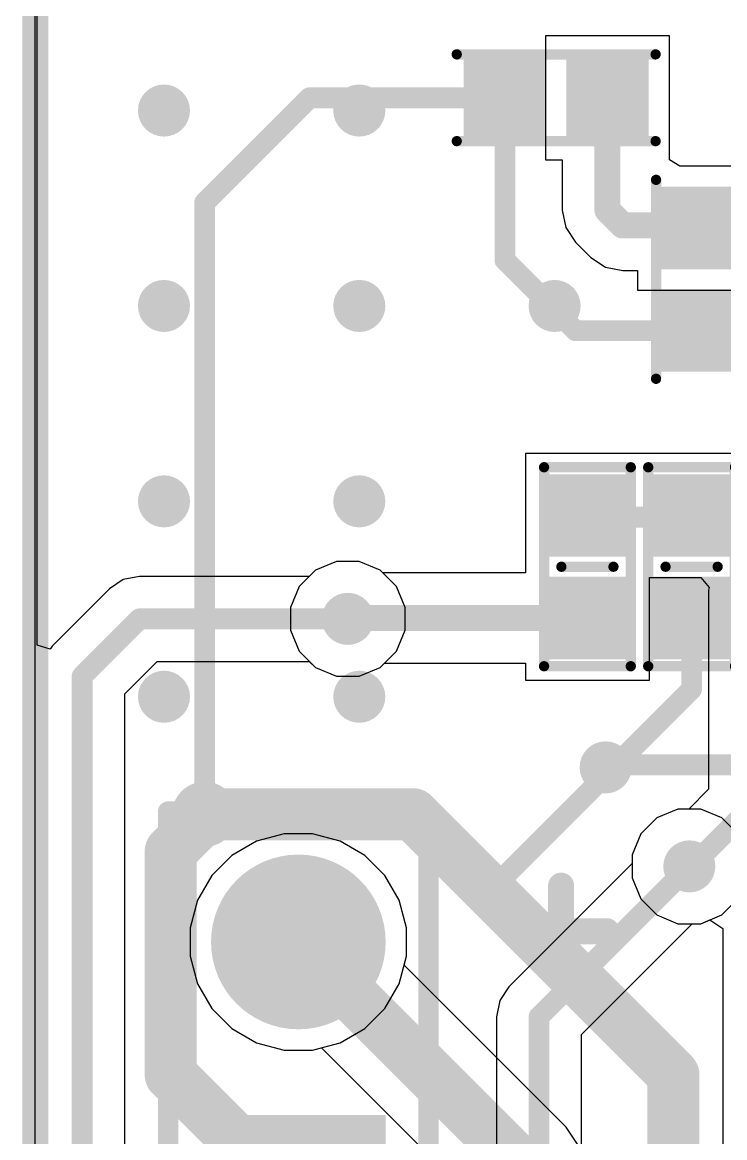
# Model space of a CAD drawing. Header units: millimetres. Extents: x -0.01 to 1.06, y -0.37 to 1.79.
# Drawn here: x -0.005 to 0.2647, y 0.8222 to 1.2503 of the extents above; entities that cross this region are included whole.
import ezdxf

# ---------------------------------------------------------------- set-up
doc = ezdxf.new("R2010")
doc.units = ezdxf.units.MM
doc.header["$MEASUREMENT"] = 0
for name, color, linetype in [('BottomLayer', 5, 'Continuous'), ('BottomOverlay', 54, 'Continuous'), ('BottomSolder', 6, 'Continuous'), ('Mechanical1', 6, 'Continuous'), ('MultiLayer', 9, 'Continuous'), ('PadHoleLayer', 156, 'Continuous'), ('TopLayer', 1, 'Continuous'), ('TopOverlay', 2, 'Continuous'), ('TopPaste', 8, 'Continuous'), ('TopSolder', 216, 'Continuous'), ('ViaHoleLayer', 16, 'Continuous')]:
    doc.layers.add(name, color=color, linetype=linetype)

# ---------------------------------------------------------------- blocks, each defined once
blk = doc.blocks.new('RES_0402_35')
at = {"layer": 'TopLayer'}
for points in [[(-0.0315, -0.01181), (-0.0315, 0.01181), (-0.00787, 0.01181), (-0.00787, -0.01181)], [(0.00787, -0.01181), (0.00787, 0.01181), (0.0315, 0.01181), (0.0315, -0.01181)]]:
    blk.add_hatch(color=1, dxfattribs=at).paths.add_polyline_path(points)
at = {"layer": 'TopPaste'}
for points in [[(-0.0315, -0.01181), (-0.0315, 0.01181), (-0.00787, 0.01181), (-0.00787, -0.01181)], [(0.00787, -0.01181), (0.00787, 0.01181), (0.0315, 0.01181), (0.0315, -0.01181)]]:
    blk.add_hatch(color=8, dxfattribs=at).paths.add_polyline_path(points)
at = {"layer": 'TopSolder'}
for points in [[(-0.0355, -0.01581), (-0.0355, 0.01581), (-0.00387, 0.01581), (-0.00387, -0.01581)], [(0.00387, -0.01581), (0.00387, 0.01581), (0.0355, 0.01581), (0.0355, -0.01581)]]:
    blk.add_hatch(color=216, dxfattribs=at).paths.add_polyline_path(points)
at = {"layer": 'TopOverlay', "const_width": 0.00394}
for points in [[(-0.03819, 0.01665), (-0.03819, -0.01665)], [(-0.03819, 0.01665), (0.03819, 0.01665)], [(0.03819, 0.01665), (0.03819, -0.01665)], [(0, 0.01), (0, -0.01)], [(-0.03819, -0.01665), (0.03819, -0.01665)]]:
    blk.add_lwpolyline(points, dxfattribs=at)
at = {"layer": 'TopOverlay', "const_width": 0.00197}
for points in [[(-0.03917, 0.01665, 1), (-0.0372, 0.01665, 1)], [(-0.03917, 0.01665, 1), (-0.0372, 0.01665, 1)], [(0.0372, 0.01665, 1), (0.03917, 0.01665, 1)], [(0.0372, 0.01665, 1), (0.03917, 0.01665, 1)], [(-0.00098, 0.01, 1), (0.00098, 0.01, 1)], [(-0.00098, -0.01, 1), (0.00098, -0.01, 1)], [(-0.03917, -0.01665, 1), (-0.0372, -0.01665, 1)], [(-0.03917, -0.01665, 1), (-0.0372, -0.01665, 1)], [(0.0372, -0.01665, 1), (0.03917, -0.01665, 1)], [(0.0372, -0.01665, 1), (0.03917, -0.01665, 1)]]:
    blk.add_lwpolyline(points, format="xyb", close=True, dxfattribs=at)
blk = doc.blocks.new('RES_0402_36')
at = {"layer": 'TopLayer'}
for points in [[(-0.0315, -0.01181), (-0.0315, 0.01181), (-0.00787, 0.01181), (-0.00787, -0.01181)], [(0.00787, -0.01181), (0.00787, 0.01181), (0.0315, 0.01181), (0.0315, -0.01181)]]:
    blk.add_hatch(color=1, dxfattribs=at).paths.add_polyline_path(points)
at = {"layer": 'TopPaste'}
for points in [[(-0.0315, -0.01181), (-0.0315, 0.01181), (-0.00787, 0.01181), (-0.00787, -0.01181)], [(0.00787, -0.01181), (0.00787, 0.01181), (0.0315, 0.01181), (0.0315, -0.01181)]]:
    blk.add_hatch(color=8, dxfattribs=at).paths.add_polyline_path(points)
at = {"layer": 'TopSolder'}
for points in [[(-0.0355, -0.01581), (-0.0355, 0.01581), (-0.00387, 0.01581), (-0.00387, -0.01581)], [(0.00387, -0.01581), (0.00387, 0.01581), (0.0355, 0.01581), (0.0355, -0.01581)]]:
    blk.add_hatch(color=216, dxfattribs=at).paths.add_polyline_path(points)
at = {"layer": 'TopOverlay', "const_width": 0.00394}
for points in [[(-0.03819, -0.01665), (-0.03819, 0.01665)], [(0.03819, 0.01665), (-0.03819, 0.01665)], [(0.03819, -0.01665), (0.03819, 0.01665)], [(0, -0.01), (0, 0.01)], [(0.03819, -0.01665), (-0.03819, -0.01665)]]:
    blk.add_lwpolyline(points, dxfattribs=at)
at = {"layer": 'TopOverlay', "const_width": 0.00197}
for points in [[(-0.03917, 0.01665, 1), (-0.0372, 0.01665, 1)], [(-0.03917, 0.01665, 1), (-0.0372, 0.01665, 1)], [(0.0372, 0.01665, 1), (0.03917, 0.01665, 1)], [(0.0372, 0.01665, 1), (0.03917, 0.01665, 1)], [(-0.00098, 0.01, 1), (0.00098, 0.01, 1)], [(-0.00098, -0.01, 1), (0.00098, -0.01, 1)], [(-0.03917, -0.01665, 1), (-0.0372, -0.01665, 1)], [(-0.03917, -0.01665, 1), (-0.0372, -0.01665, 1)], [(0.0372, -0.01665, 1), (0.03917, -0.01665, 1)], [(0.0372, -0.01665, 1), (0.03917, -0.01665, 1)]]:
    blk.add_lwpolyline(points, format="xyb", close=True, dxfattribs=at)
blk = doc.blocks.new('HDR1X2_42')
at = {"layer": 'BottomLayer'}
blk.add_hatch(color=5, dxfattribs=at).paths.add_polyline_path([(-0.02953, 0.02953), (0.02953, 0.02953), (0.02953, -0.02953), (-0.02953, -0.02953)])
h = blk.add_hatch(color=5, dxfattribs=at)
edge = h.paths.add_edge_path()
edge.add_arc((0.1, 0), 0.02953, 0, 360)
at = {"layer": 'BottomSolder'}
blk.add_hatch(color=6, dxfattribs=at).paths.add_polyline_path([(-0.03353, 0.03353), (0.03353, 0.03353), (0.03353, -0.03353), (-0.03353, -0.03353)])
h = blk.add_hatch(color=6, dxfattribs=at)
edge = h.paths.add_edge_path()
edge.add_arc((0.1, 0), 0.03353, 0, 360)
at = {"layer": 'MultiLayer'}
blk.add_hatch(color=9, dxfattribs=at).paths.add_polyline_path([(-0.02953, 0.02953), (0.02953, 0.02953), (0.02953, -0.02953), (-0.02953, -0.02953)])
h = blk.add_hatch(color=9, dxfattribs=at)
edge = h.paths.add_edge_path()
edge.add_arc((0.1, 0), 0.02953, 0, 360)
at = {"layer": 'PadHoleLayer'}
h = blk.add_hatch(color=156, dxfattribs=at)
edge = h.paths.add_edge_path()
edge.add_arc((0, 0), 0.01772, 0, 360)
h = blk.add_hatch(color=156, dxfattribs=at)
edge = h.paths.add_edge_path()
edge.add_arc((0.1, 0), 0.01772, 0, 360)
at = {"layer": 'TopLayer'}
blk.add_hatch(color=1, dxfattribs=at).paths.add_polyline_path([(-0.02953, 0.02953), (0.02953, 0.02953), (0.02953, -0.02953), (-0.02953, -0.02953)])
h = blk.add_hatch(color=1, dxfattribs=at)
edge = h.paths.add_edge_path()
edge.add_arc((0.1, 0), 0.02953, 0, 360)
at = {"layer": 'TopSolder'}
blk.add_hatch(color=216, dxfattribs=at).paths.add_polyline_path([(-0.03353, 0.03353), (0.03353, 0.03353), (0.03353, -0.03353), (-0.03353, -0.03353)])
h = blk.add_hatch(color=216, dxfattribs=at)
edge = h.paths.add_edge_path()
edge.add_arc((0.1, 0), 0.03353, 0, 360)
at = {"layer": 'TopOverlay', "const_width": 0.00787}
for points in [[(-0.05, 0.05), (0.15, 0.05)], [(-0.05, 0.05), (-0.05, -0.05)], [(0.15, 0.05), (0.15, -0.05)], [(-0.05, -0.05), (0.15, -0.05)]]:
    blk.add_lwpolyline(points, dxfattribs=at)
at = {"layer": 'TopOverlay', "const_width": 0.00394}
for points in [[(-0.05197, 0.05, 1), (-0.04803, 0.05, 1)], [(-0.05197, 0.05, 1), (-0.04803, 0.05, 1)], [(0.14803, 0.05, 1), (0.15197, 0.05, 1)], [(0.14803, 0.05, 1), (0.15197, 0.05, 1)], [(-0.05197, -0.05, 1), (-0.04803, -0.05, 1)], [(-0.05197, -0.05, 1), (-0.04803, -0.05, 1)], [(0.14803, -0.05, 1), (0.15197, -0.05, 1)], [(0.14803, -0.05, 1), (0.15197, -0.05, 1)]]:
    blk.add_lwpolyline(points, format="xyb", close=True, dxfattribs=at)
blk = doc.blocks.new('CAP_0402_55')
at = {"layer": 'TopLayer'}
for points in [[(-0.0315, -0.01181), (-0.0315, 0.01181), (-0.00787, 0.01181), (-0.00787, -0.01181)], [(0.00787, -0.01181), (0.00787, 0.01181), (0.0315, 0.01181), (0.0315, -0.01181)]]:
    blk.add_hatch(color=1, dxfattribs=at).paths.add_polyline_path(points)
at = {"layer": 'TopPaste'}
for points in [[(-0.0315, -0.01181), (-0.0315, 0.01181), (-0.00787, 0.01181), (-0.00787, -0.01181)], [(0.00787, -0.01181), (0.00787, 0.01181), (0.0315, 0.01181), (0.0315, -0.01181)]]:
    blk.add_hatch(color=8, dxfattribs=at).paths.add_polyline_path(points)
at = {"layer": 'TopSolder'}
for points in [[(-0.0355, -0.01581), (-0.0355, 0.01581), (-0.00387, 0.01581), (-0.00387, -0.01581)], [(0.00387, -0.01581), (0.00387, 0.01581), (0.0355, 0.01581), (0.0355, -0.01581)]]:
    blk.add_hatch(color=216, dxfattribs=at).paths.add_polyline_path(points)
at = {"layer": 'TopOverlay', "const_width": 0.00394}
for points in [[(-0.03819, 0.01665), (0.03819, 0.01665)], [(-0.03819, -0.01665), (0.03819, -0.01665)]]:
    blk.add_lwpolyline(points, dxfattribs=at)
at = {"layer": 'TopOverlay', "const_width": 0.00197}
for points in [[(-0.03917, 0.01665, 1), (-0.0372, 0.01665, 1)], [(0.0372, 0.01665, 1), (0.03917, 0.01665, 1)], [(-0.03917, -0.01665, 1), (-0.0372, -0.01665, 1)], [(0.0372, -0.01665, 1), (0.03917, -0.01665, 1)]]:
    blk.add_lwpolyline(points, format="xyb", close=True, dxfattribs=at)
blk = doc.blocks.new('CAP_0402_56')
at = {"layer": 'TopLayer'}
for points in [[(-0.0315, -0.01181), (-0.0315, 0.01181), (-0.00787, 0.01181), (-0.00787, -0.01181)], [(0.00787, -0.01181), (0.00787, 0.01181), (0.0315, 0.01181), (0.0315, -0.01181)]]:
    blk.add_hatch(color=1, dxfattribs=at).paths.add_polyline_path(points)
at = {"layer": 'TopPaste'}
for points in [[(-0.0315, -0.01181), (-0.0315, 0.01181), (-0.00787, 0.01181), (-0.00787, -0.01181)], [(0.00787, -0.01181), (0.00787, 0.01181), (0.0315, 0.01181), (0.0315, -0.01181)]]:
    blk.add_hatch(color=8, dxfattribs=at).paths.add_polyline_path(points)
at = {"layer": 'TopSolder'}
for points in [[(-0.0355, -0.01581), (-0.0355, 0.01581), (-0.00387, 0.01581), (-0.00387, -0.01581)], [(0.00387, -0.01581), (0.00387, 0.01581), (0.0355, 0.01581), (0.0355, -0.01581)]]:
    blk.add_hatch(color=216, dxfattribs=at).paths.add_polyline_path(points)
at = {"layer": 'TopOverlay', "const_width": 0.00394}
for points in [[(-0.03819, 0.01665), (0.03819, 0.01665)], [(-0.03819, -0.01665), (0.03819, -0.01665)]]:
    blk.add_lwpolyline(points, dxfattribs=at)
at = {"layer": 'TopOverlay', "const_width": 0.00197}
for points in [[(-0.03917, 0.01665, 1), (-0.0372, 0.01665, 1)], [(0.0372, 0.01665, 1), (0.03917, 0.01665, 1)], [(-0.03917, -0.01665, 1), (-0.0372, -0.01665, 1)], [(0.0372, -0.01665, 1), (0.03917, -0.01665, 1)]]:
    blk.add_lwpolyline(points, format="xyb", close=True, dxfattribs=at)

msp = doc.modelspace()

# ---------------------------------------------------------------- hatches: boundary and pattern name
at = {"layer": 'BottomLayer'}
h = msp.add_hatch(color=5, dxfattribs=at)
edge = h.paths.add_edge_path()
edge.add_arc((0.0494, 1.21641), 0.01, 0, 360)
h = msp.add_hatch(color=5, dxfattribs=at)
edge = h.paths.add_edge_path()
edge.add_arc((0.1244, 1.21641), 0.01, 0, 360)
h = msp.add_hatch(color=5, dxfattribs=at)
edge = h.paths.add_edge_path()
edge.add_arc((0.0494, 1.14141), 0.01, 0, 360)
h = msp.add_hatch(color=5, dxfattribs=at)
edge = h.paths.add_edge_path()
edge.add_arc((0.1244, 1.14141), 0.01, 0, 360)
h = msp.add_hatch(color=5, dxfattribs=at)
edge = h.paths.add_edge_path()
edge.add_arc((0.1994, 1.14141), 0.01, 0, 360)
h = msp.add_hatch(color=5, dxfattribs=at)
edge = h.paths.add_edge_path()
edge.add_arc((0.0494, 1.06641), 0.01, 0, 360)
h = msp.add_hatch(color=5, dxfattribs=at)
edge = h.paths.add_edge_path()
edge.add_arc((0.1244, 1.06641), 0.01, 0, 360)
h = msp.add_hatch(color=5, dxfattribs=at)
edge = h.paths.add_edge_path()
edge.add_arc((0.12, 1.02131), 0.01, 0, 360)
h = msp.add_hatch(color=5, dxfattribs=at)
edge = h.paths.add_edge_path()
edge.add_arc((0.0494, 0.99141), 0.01, 0, 360)
h = msp.add_hatch(color=5, dxfattribs=at)
edge = h.paths.add_edge_path()
edge.add_arc((0.1244, 0.99141), 0.01, 0, 360)
h = msp.add_hatch(color=5, dxfattribs=at)
edge = h.paths.add_edge_path()
edge.add_arc((0.219, 0.96431), 0.01, 0, 360)
h = msp.add_hatch(color=5, dxfattribs=at)
edge = h.paths.add_edge_path()
edge.add_arc((0.065, 0.94631), 0.0125, 0, 360)
h = msp.add_hatch(color=5, dxfattribs=at)
edge = h.paths.add_edge_path()
edge.add_arc((0.25112, 0.92631), 0.01, 0, 360)
at = {"layer": 'TopLayer'}
h = msp.add_hatch(color=1, dxfattribs=at)
edge = h.paths.add_edge_path()
edge.add_arc((0.0494, 1.21641), 0.01, 0, 360)
h = msp.add_hatch(color=1, dxfattribs=at)
edge = h.paths.add_edge_path()
edge.add_arc((0.1244, 1.21641), 0.01, 0, 360)
h = msp.add_hatch(color=1, dxfattribs=at)
edge = h.paths.add_edge_path()
edge.add_arc((0.0494, 1.14141), 0.01, 0, 360)
h = msp.add_hatch(color=1, dxfattribs=at)
edge = h.paths.add_edge_path()
edge.add_arc((0.1244, 1.14141), 0.01, 0, 360)
h = msp.add_hatch(color=1, dxfattribs=at)
edge = h.paths.add_edge_path()
edge.add_arc((0.1994, 1.14141), 0.01, 0, 360)
h = msp.add_hatch(color=1, dxfattribs=at)
edge = h.paths.add_edge_path()
edge.add_arc((0.0494, 1.06641), 0.01, 0, 360)
h = msp.add_hatch(color=1, dxfattribs=at)
edge = h.paths.add_edge_path()
edge.add_arc((0.1244, 1.06641), 0.01, 0, 360)
h = msp.add_hatch(color=1, dxfattribs=at)
edge = h.paths.add_edge_path()
edge.add_arc((0.12, 1.02131), 0.01, 0, 360)
h = msp.add_hatch(color=1, dxfattribs=at)
edge = h.paths.add_edge_path()
edge.add_arc((0.0494, 0.99141), 0.01, 0, 360)
h = msp.add_hatch(color=1, dxfattribs=at)
edge = h.paths.add_edge_path()
edge.add_arc((0.1244, 0.99141), 0.01, 0, 360)
h = msp.add_hatch(color=1, dxfattribs=at)
edge = h.paths.add_edge_path()
edge.add_arc((0.219, 0.96431), 0.01, 0, 360)
h = msp.add_hatch(color=1, dxfattribs=at)
edge = h.paths.add_edge_path()
edge.add_arc((0.065, 0.94631), 0.0125, 0, 360)
h = msp.add_hatch(color=1, dxfattribs=at)
edge = h.paths.add_edge_path()
edge.add_arc((0.25112, 0.92631), 0.01, 0, 360)
at = {"layer": 'ViaHoleLayer'}
h = msp.add_hatch(color=16, dxfattribs=at)
edge = h.paths.add_edge_path()
edge.add_arc((0.0494, 1.21641), 0.006, 0, 360)
h = msp.add_hatch(color=16, dxfattribs=at)
edge = h.paths.add_edge_path()
edge.add_arc((0.1244, 1.21641), 0.006, 0, 360)
h = msp.add_hatch(color=16, dxfattribs=at)
edge = h.paths.add_edge_path()
edge.add_arc((0.0494, 1.14141), 0.006, 0, 360)
h = msp.add_hatch(color=16, dxfattribs=at)
edge = h.paths.add_edge_path()
edge.add_arc((0.1244, 1.14141), 0.006, 0, 360)
h = msp.add_hatch(color=16, dxfattribs=at)
edge = h.paths.add_edge_path()
edge.add_arc((0.1994, 1.14141), 0.006, 0, 360)
h = msp.add_hatch(color=16, dxfattribs=at)
edge = h.paths.add_edge_path()
edge.add_arc((0.0494, 1.06641), 0.006, 0, 360)
h = msp.add_hatch(color=16, dxfattribs=at)
edge = h.paths.add_edge_path()
edge.add_arc((0.1244, 1.06641), 0.006, 0, 360)
h = msp.add_hatch(color=16, dxfattribs=at)
edge = h.paths.add_edge_path()
edge.add_arc((0.12, 1.02131), 0.006, 0, 360)
h = msp.add_hatch(color=16, dxfattribs=at)
edge = h.paths.add_edge_path()
edge.add_arc((0.0494, 0.99141), 0.006, 0, 360)
h = msp.add_hatch(color=16, dxfattribs=at)
edge = h.paths.add_edge_path()
edge.add_arc((0.1244, 0.99141), 0.006, 0, 360)
h = msp.add_hatch(color=16, dxfattribs=at)
edge = h.paths.add_edge_path()
edge.add_arc((0.219, 0.96431), 0.006, 0, 360)
h = msp.add_hatch(color=16, dxfattribs=at)
edge = h.paths.add_edge_path()
edge.add_arc((0.065, 0.94631), 0.0075, 0, 360)
h = msp.add_hatch(color=16, dxfattribs=at)
edge = h.paths.add_edge_path()
edge.add_arc((0.25112, 0.92631), 0.006, 0, 360)

# ---------------------------------------------------------------- linework, layer by layer
at = {"layer": 'BottomLayer'}
for p, q in [((0.00069, 1.0112), (0.00069, 1.552)), ((0.11562, 1.04331), (0.10754, 1.03996)), ((0.12438, 1.04331), (0.11562, 1.04331)), ((0.13246, 1.03996), (0.12438, 1.04331)), ((0.03376, 1.03638), (0.02846, 1.03285)), ((0.04, 1.03762), (0.03376, 1.03638)), ((0.1052, 1.03762), (0.04, 1.03762)), ((0.10754, 1.03996), (0.1052, 1.03762)), ((0.13865, 1.03377), (0.13246, 1.03996)), ((0.02846, 1.03285), (0.00646, 1.01085)), ((0.142, 1.02569), (0.13865, 1.03377)), ((0.142, 1.01693), (0.142, 1.02569)), ((0.13865, 1.00885), (0.142, 1.01693)), ((0.00569, 1.00969), (0.00069, 1.0112)), ((0.00646, 1.01085), (0.00569, 1.00969)), ((0.13246, 1.00266), (0.13865, 1.00885)), ((0.03431, 0.99255), (0.04676, 1.005)), ((0.04676, 1.005), (0.1052, 1.005)), ((0.1052, 1.005), (0.10754, 1.00266)), ((0.10754, 1.00266), (0.11562, 0.99931)), ((0.12438, 0.99931), (0.13246, 1.00266)), ((0.11562, 0.99931), (0.12438, 0.99931)), ((0.03431, 0.20907), (0.03431, 0.99255)), ((0.24674, 0.94831), (0.23865, 0.94496)), ((0.25549, 0.94831), (0.24674, 0.94831)), ((0.26358, 0.94496), (0.25549, 0.94831)), ((0.23865, 0.94496), (0.23246, 0.93877)), ((0.26977, 0.93877), (0.26358, 0.94496)), ((0.09553, 0.93884), (0.08497, 0.93601)), ((0.10647, 0.93884), (0.09553, 0.93884)), ((0.11703, 0.93601), (0.10647, 0.93884)), ((0.23246, 0.93877), (0.22912, 0.93068)), ((0.08497, 0.93601), (0.0755, 0.93054)), ((0.1265, 0.93054), (0.11703, 0.93601)), ((0.0755, 0.93054), (0.06777, 0.92281)), ((0.13423, 0.92281), (0.1265, 0.93054)), ((0.22912, 0.93068), (0.22912, 0.92738)), ((0.22912, 0.92738), (0.18186, 0.88013)), ((0.06777, 0.92281), (0.0623, 0.91334)), ((0.1397, 0.91334), (0.13423, 0.92281)), ((0.0623, 0.91334), (0.05947, 0.90278)), ((0.14253, 0.90278), (0.1397, 0.91334)), ((0.26358, 0.90765), (0.26977, 0.91384)), ((0.25549, 0.90431), (0.26358, 0.90765)), ((0.20971, 0.86183), (0.25219, 0.90431)), ((0.25219, 0.90431), (0.25549, 0.90431)), ((0.05947, 0.90278), (0.05947, 0.89184)), ((0.14253, 0.89184), (0.14253, 0.90278)), ((0.05947, 0.89184), (0.0623, 0.88128)), ((0.1397, 0.88128), (0.14253, 0.89184)), ((0.0623, 0.88128), (0.06777, 0.87181)), ((0.13423, 0.87181), (0.1397, 0.88128)), ((0.18186, 0.88013), (0.17833, 0.87483)), ((0.17833, 0.87483), (0.17709, 0.86859)), ((0.06777, 0.87181), (0.0755, 0.86408)), ((0.1265, 0.86408), (0.13423, 0.87181)), ((0.17709, 0.86859), (0.17709, 0.78647)), ((0.0755, 0.86408), (0.08497, 0.85861)), ((0.11703, 0.85861), (0.1265, 0.86408)), ((0.20971, 0.77971), (0.20971, 0.86183)), ((0.08497, 0.85861), (0.09553, 0.85578)), ((0.10647, 0.85578), (0.11703, 0.85861)), ((0.09553, 0.85578), (0.10647, 0.85578))]:
    msp.add_line(p, q, dxfattribs=at)
for points, const_width in [([(0.018, 0.99931), (0.04, 1.02131)], 0.008), ([(0.04, 1.02131), (0.12, 1.02131)], 0.008), ([(0.018, 0.20231), (0.018, 0.99931)], 0.008), ([(0.219, 0.96431), (0.22, 0.96531)], 0.008), ([(0.22, 0.96531), (0.301, 0.96531)], 0.008), ([(0.052, 0.9321), (0.065, 0.9451)], 0.02), ([(0.065, 0.9451), (0.065, 0.94631)], 0.02), ([(0.052, 0.84631), (0.052, 0.9321)], 0.02), ([(0.1934, 0.86859), (0.25112, 0.92631)], 0.008), ([(0.1934, 0.77971), (0.1934, 0.86859)], 0.008), ([(0.052, 0.84631), (0.101, 0.79731)], 0.02)]:
    msp.add_lwpolyline(points, dxfattribs=dict(at, const_width=const_width))
for points, const_width in [([(0.038, 1.02131, 1), (0.042, 1.02131, 1)], 0.004), ([(0.038, 1.02131, 1), (0.042, 1.02131, 1)], 0.004), ([(0.118, 1.02131, 1), (0.122, 1.02131, 1)], 0.004), ([(0.016, 0.99931, 1), (0.02, 0.99931, 1)], 0.004), ([(0.016, 0.99931, 1), (0.02, 0.99931, 1)], 0.004), ([(0.217, 0.96431, 1), (0.221, 0.96431, 1)], 0.004), ([(0.218, 0.96531, 1), (0.222, 0.96531, 1)], 0.004), ([(0.218, 0.96531, 1), (0.222, 0.96531, 1)], 0.004), ([(0.06, 0.94631, 1), (0.07, 0.94631, 1)], 0.01), ([(0.06, 0.9451, 1), (0.07, 0.9451, 1)], 0.01), ([(0.06, 0.9451, 1), (0.07, 0.9451, 1)], 0.01), ([(0.047, 0.9321, 1), (0.057, 0.9321, 1)], 0.01), ([(0.047, 0.9321, 1), (0.057, 0.9321, 1)], 0.01), ([(0.24912, 0.92631, 1), (0.25312, 0.92631, 1)], 0.004), ([(0.1914, 0.86859, 1), (0.1954, 0.86859, 1)], 0.004), ([(0.1914, 0.86859, 1), (0.1954, 0.86859, 1)], 0.004), ([(0.047, 0.84631, 1), (0.057, 0.84631, 1)], 0.01), ([(0.047, 0.84631, 1), (0.057, 0.84631, 1)], 0.01)]:
    msp.add_lwpolyline(points, format="xyb", close=True, dxfattribs=dict(at, const_width=const_width))
at = {"layer": 'BottomOverlay', "const_width": 0.01}
for points in [[(0.2019, 0.88391), (0.2019, 0.91891)], [(0.1844, 0.90141), (0.2194, 0.90141)]]:
    msp.add_lwpolyline(points, dxfattribs=at)
at = {"layer": 'BottomOverlay', "const_width": 0.005}
for points in [[(0.1994, 0.91891, 1), (0.2044, 0.91891, 1)], [(0.1819, 0.90141, 1), (0.1869, 0.90141, 1)], [(0.2169, 0.90141, 1), (0.2219, 0.90141, 1)], [(0.1994, 0.88391, 1), (0.2044, 0.88391, 1)]]:
    msp.add_lwpolyline(points, format="xyb", close=True, dxfattribs=at)
at = {"layer": 'Mechanical1', "const_width": 0.01}
msp.add_lwpolyline([(0, 1.70631), (0, 0.08131)], dxfattribs=at)
at = {"layer": 'TopLayer'}
for p, q in [((0, 0.07731), (0, 1.55131)), ((0.2435, 1.24512), (0.19587, 1.24512)), ((0.19587, 1.24512), (0.19587, 1.1975)), ((0.2435, 1.1975), (0.2435, 1.24512)), ((0.19587, 1.1975), (0.20235, 1.1975)), ((0.20235, 1.1975), (0.20235, 1.17817)), ((0.24751, 1.19512), (0.2435, 1.1975)), ((0.32381, 1.19512), (0.24751, 1.19512)), ((0.20235, 1.17817), (0.20367, 1.17154)), ((0.20367, 1.17154), (0.20743, 1.16591)), ((0.20743, 1.16591), (0.21329, 1.16005)), ((0.21329, 1.16005), (0.21891, 1.1563)), ((0.21891, 1.1563), (0.22554, 1.15498)), ((0.22554, 1.15498), (0.23119, 1.15498)), ((0.23119, 1.15498), (0.23119, 1.1475)), ((0.23119, 1.1475), (0.30695, 1.1475)), ((0.27581, 1.08481), (0.18819, 1.08481)), ((0.18819, 1.08481), (0.18819, 1.03896)), ((0.11562, 1.04331), (0.10754, 1.03996)), ((0.12438, 1.04331), (0.11562, 1.04331)), ((0.13246, 1.03996), (0.12438, 1.04331)), ((0.10754, 1.03996), (0.10135, 1.03377)), ((0.13346, 1.03896), (0.13246, 1.03996)), ((0.18819, 1.03896), (0.13346, 1.03896)), ((0.23581, 0.99781), (0.23581, 1.03718)), ((0.23581, 1.03718), (0.25552, 1.03718)), ((0.25552, 1.03718), (0.25869, 1.03332)), ((0.10135, 1.03377), (0.098, 1.02569)), ((0.25869, 1.03332), (0.2585, 1.03233)), ((0.2585, 1.03233), (0.2585, 0.95588)), ((0.098, 1.02569), (0.098, 1.01693)), ((0.098, 1.01693), (0.10135, 1.00885)), ((0.10135, 1.00885), (0.10754, 1.00266)), ((0.10754, 1.00266), (0.11562, 0.99931)), ((0.12438, 0.99931), (0.13246, 1.00266)), ((0.13246, 1.00266), (0.13409, 1.00429)), ((0.13409, 1.00429), (0.18819, 1.00429)), ((0.18819, 1.00429), (0.18819, 0.99781)), ((0.11562, 0.99931), (0.12438, 0.99931)), ((0.18819, 0.99781), (0.23581, 0.99781)), ((0.2585, 0.95588), (0.25092, 0.94831)), ((0.24674, 0.94831), (0.23865, 0.94496)), ((0.25092, 0.94831), (0.24674, 0.94831)), ((0.23865, 0.94496), (0.23246, 0.93877)), ((0.09553, 0.93884), (0.08497, 0.93601)), ((0.10647, 0.93884), (0.09553, 0.93884)), ((0.11703, 0.93601), (0.10647, 0.93884)), ((0.23246, 0.93877), (0.22912, 0.93068)), ((0.08497, 0.93601), (0.0755, 0.93054)), ((0.1265, 0.93054), (0.11703, 0.93601)), ((0.0755, 0.93054), (0.06777, 0.92281)), ((0.13423, 0.92281), (0.1265, 0.93054)), ((0.22912, 0.93068), (0.22912, 0.92193)), ((0.06777, 0.92281), (0.0623, 0.91334)), ((0.1397, 0.91334), (0.13423, 0.92281)), ((0.22912, 0.92193), (0.23246, 0.91384)), ((0.0623, 0.91334), (0.05947, 0.90278)), ((0.14253, 0.90278), (0.1397, 0.91334)), ((0.23246, 0.91384), (0.23865, 0.90765)), ((0.23865, 0.90765), (0.24674, 0.90431)), ((0.24674, 0.90431), (0.25549, 0.90431)), ((0.25549, 0.90431), (0.25903, 0.90577)), ((0.25903, 0.90577), (0.26403, 0.90243)), ((0.05947, 0.90278), (0.05947, 0.89184)), ((0.14253, 0.89184), (0.14253, 0.90278)), ((0.26403, 0.90243), (0.26403, 0.76908)), ((0.05947, 0.89184), (0.0623, 0.88128)), ((0.14161, 0.88842), (0.14253, 0.89184)), ((0.20386, 0.82617), (0.14161, 0.88842)), ((0.0623, 0.88128), (0.06777, 0.87181)), ((0.06777, 0.87181), (0.0755, 0.86408)), ((0.0755, 0.86408), (0.08497, 0.85861)), ((0.08497, 0.85861), (0.09553, 0.85578)), ((0.10647, 0.85578), (0.10989, 0.8567)), ((0.10989, 0.8567), (0.16557, 0.80102)), ((0.09553, 0.85578), (0.10647, 0.85578)), ((0.20872, 0.81889), (0.20386, 0.82617))]:
    msp.add_line(p, q, dxfattribs=at)
for points, const_width in [([(0.065, 1.18101), (0.1053, 1.22131)], 0.008), ([(0.1053, 1.22131), (0.18032, 1.22131)], 0.008), ([(0.18032, 1.159), (0.18032, 1.22131)], 0.008), ([(0.21969, 1.17817), (0.21969, 1.22131)], 0.01), ([(0.065, 0.94631), (0.065, 1.18101)], 0.008), ([(0.21969, 1.17817), (0.22554, 1.17231)], 0.01), ([(0.22554, 1.17231), (0.254, 1.17231)], 0.01), ([(0.254, 1.17231), (0.255, 1.17131)], 0.01), ([(0.255, 1.17131), (0.3, 1.17131)], 0.01), ([(0.18032, 1.159), (0.20737, 1.13194)], 0.008), ([(0.20737, 1.13194), (0.255, 1.13194)], 0.008), ([(0.255, 1.13194), (0.3, 1.13194)], 0.008), ([(0.212, 1.061), (0.21269, 1.06031)], 0.008), ([(0.21269, 1.06031), (0.252, 1.06031)], 0.008), ([(0.252, 1.06031), (0.28158, 1.06031)], 0.008), ([(0.12, 1.02131), (0.12032, 1.02163)], 0.01), ([(0.12032, 1.02163), (0.212, 1.02163)], 0.01), ([(0.252, 0.99431), (0.252, 1.02163)], 0.008), ([(0.176, 0.91831), (0.252, 0.99431)], 0.008), ([(0.065, 0.94631), (0.145, 0.94631)], 0.02), ([(0.145, 0.94631), (0.173, 0.91831)], 0.02), ([(0.25155, 0.92587), (0.27481, 0.94912)], 0.008), ([(0.173, 0.91831), (0.245, 0.84631)], 0.02), ([(0.173, 0.91831), (0.176, 0.91831)], 0.008), ([(0.101, 0.89731), (0.188, 0.81031)], 0.02), ([(0.245, 0.771), (0.245, 0.84631)], 0.02)]:
    msp.add_lwpolyline(points, dxfattribs=dict(at, const_width=const_width))
for points, const_width in [([(0.1033, 1.22131, 1), (0.1073, 1.22131, 1)], 0.004), ([(0.1033, 1.22131, 1), (0.1073, 1.22131, 1)], 0.004), ([(0.17832, 1.22131, 1), (0.18232, 1.22131, 1)], 0.004), ([(0.17832, 1.22131, 1), (0.18232, 1.22131, 1)], 0.004), ([(0.21719, 1.22131, 1), (0.22219, 1.22131, 1)], 0.005), ([(0.063, 1.18101, 1), (0.067, 1.18101, 1)], 0.004), ([(0.063, 1.18101, 1), (0.067, 1.18101, 1)], 0.004), ([(0.21719, 1.17817, 1), (0.22219, 1.17817, 1)], 0.005), ([(0.21719, 1.17817, 1), (0.22219, 1.17817, 1)], 0.005), ([(0.22304, 1.17231, 1), (0.22804, 1.17231, 1)], 0.005), ([(0.22304, 1.17231, 1), (0.22804, 1.17231, 1)], 0.005), ([(0.2515, 1.17231, 1), (0.2565, 1.17231, 1)], 0.005), ([(0.2515, 1.17231, 1), (0.2565, 1.17231, 1)], 0.005), ([(0.2525, 1.17131, 1), (0.2575, 1.17131, 1)], 0.005), ([(0.2525, 1.17131, 1), (0.2575, 1.17131, 1)], 0.005), ([(0.17832, 1.159, 1), (0.18232, 1.159, 1)], 0.004), ([(0.17832, 1.159, 1), (0.18232, 1.159, 1)], 0.004), ([(0.20537, 1.13194, 1), (0.20937, 1.13194, 1)], 0.004), ([(0.20537, 1.13194, 1), (0.20937, 1.13194, 1)], 0.004), ([(0.253, 1.13194, 1), (0.257, 1.13194, 1)], 0.004), ([(0.253, 1.13194, 1), (0.257, 1.13194, 1)], 0.004), ([(0.21, 1.061, 1), (0.214, 1.061, 1)], 0.004), ([(0.21069, 1.06031, 1), (0.21469, 1.06031, 1)], 0.004), ([(0.21069, 1.06031, 1), (0.21469, 1.06031, 1)], 0.004), ([(0.25, 1.06031, 1), (0.254, 1.06031, 1)], 0.004), ([(0.25, 1.06031, 1), (0.254, 1.06031, 1)], 0.004), ([(0.1175, 1.02131, 1), (0.1225, 1.02131, 1)], 0.005), ([(0.11782, 1.02163, 1), (0.12281, 1.02163, 1)], 0.005), ([(0.11782, 1.02163, 1), (0.12281, 1.02163, 1)], 0.005), ([(0.2095, 1.02163, 1), (0.2145, 1.02163, 1)], 0.005), ([(0.25, 1.02163, 1), (0.254, 1.02163, 1)], 0.004), ([(0.25, 0.99431, 1), (0.254, 0.99431, 1)], 0.004), ([(0.25, 0.99431, 1), (0.254, 0.99431, 1)], 0.004), ([(0.06, 0.94631, 1), (0.07, 0.94631, 1)], 0.01), ([(0.14, 0.94631, 1), (0.15, 0.94631, 1)], 0.01), ([(0.14, 0.94631, 1), (0.15, 0.94631, 1)], 0.01), ([(0.063, 0.94631, 1), (0.067, 0.94631, 1)], 0.004), ([(0.24955, 0.92587, 1), (0.25355, 0.92587, 1)], 0.004), ([(0.168, 0.91831, 1), (0.178, 0.91831, 1)], 0.01), ([(0.168, 0.91831, 1), (0.178, 0.91831, 1)], 0.01), ([(0.171, 0.91831, 1), (0.175, 0.91831, 1)], 0.004), ([(0.174, 0.91831, 1), (0.178, 0.91831, 1)], 0.004), ([(0.174, 0.91831, 1), (0.178, 0.91831, 1)], 0.004), ([(0.096, 0.89731, 1), (0.106, 0.89731, 1)], 0.01), ([(0.24, 0.84631, 1), (0.25, 0.84631, 1)], 0.01), ([(0.24, 0.84631, 1), (0.25, 0.84631, 1)], 0.01)]:
    msp.add_lwpolyline(points, format="xyb", close=True, dxfattribs=dict(at, const_width=const_width))
at = {"layer": 'TopOverlay', "const_width": 0.01}
for points in [[(0.2019, 0.88391), (0.2019, 0.91891)], [(0.1844, 0.90141), (0.2194, 0.90141)]]:
    msp.add_lwpolyline(points, dxfattribs=at)
at = {"layer": 'TopOverlay', "const_width": 0.005}
for points in [[(0.1994, 0.91891, 1), (0.2044, 0.91891, 1)], [(0.1819, 0.90141, 1), (0.1869, 0.90141, 1)], [(0.2169, 0.90141, 1), (0.2219, 0.90141, 1)], [(0.1994, 0.88391, 1), (0.2044, 0.88391, 1)]]:
    msp.add_lwpolyline(points, format="xyb", close=True, dxfattribs=at)

# ---------------------------------------------------------------- block references
msp.add_blockref('CAP_0402_55', (0.2, 1.22131))
for name, p, rotation in [('CAP_0402_56', (0.255, 1.15163), 90), ('RES_0402_36', (0.212, 1.04131), 270), ('RES_0402_35', (0.252, 1.04131), 90), ('HDR1X2_42', (0.101, 0.79731), 90)]:
    msp.add_blockref(name, p, dxfattribs=dict(rotation=rotation))

doc.saveas('drawing.dxf')
